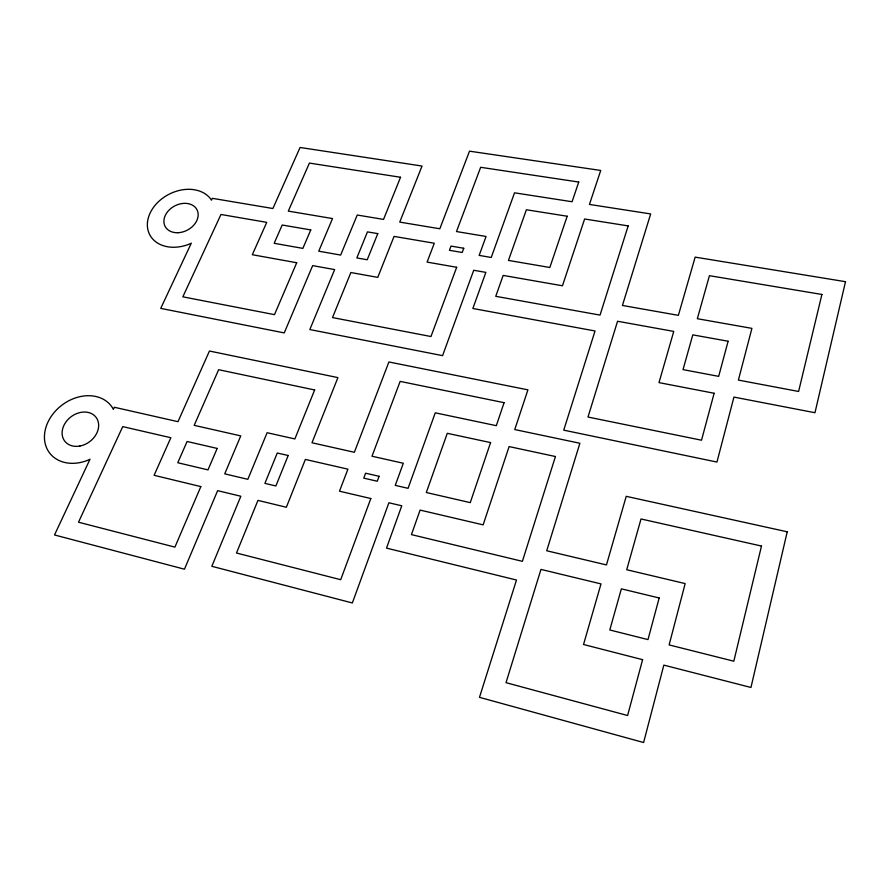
<?xml version="1.0" encoding="UTF-8"?>
<svg xmlns="http://www.w3.org/2000/svg" width="890" height="890" viewBox="0 0 890 890"><rect width="100%" height="100%" fill="white"/><g stroke="black" fill="none" stroke-linecap="round" stroke-linejoin="round"><path stroke-width="1.33" d="M787.227 531.797L750.96 687.469L663.84 665.119L643.604 742.527L479.488 697.337L516.489 580.024L386.516 548.118L401.768 505.787L388.897 502.772L352.351 602.964L211.831 566.296L240.823 496.253L217.627 490.657L184.464 569.2L54.513 534.957L90.012 459.229L87.721 460.286A38.76 30.627 -37.1 0 1 45.991 446.313A38.76 30.627 -37.1 0 1 66.872 401.835A38.76 30.627 -37.1 0 1 112.429 407.653L113.364 409.411L114.376 407.275L177.989 421.682L209.439 351.027L337.911 377.605L311.99 442.775L354.365 452.287L388.897 361.974L527.926 389.853L514.754 429.559L579.891 443.264L546.716 550.765L606.457 564.928L626.226 496.331L787.227 531.797M845.5 281.685L814.973 412.726L733.939 397.085L716.951 462.055L563.748 430.159L595.032 330.969L472.857 308.485L485.862 272.385L473.725 270.26L442.575 355.644L309.82 329.556L334.64 269.592L312.657 265.62L284.244 332.916L160.734 308.385L191.294 243.181L189.169 244.16A35.433 26.911 -27.8 0 1 149.197 233.636A35.433 26.911 -27.8 0 1 167.242 195.21A35.433 26.911 -27.8 0 1 210.507 198.715L211.453 200.183L212.332 198.325L272.896 208.516L300.075 147.473L422.038 166.041L399.743 222.1L439.827 228.774L469.508 151.167L600.728 170.446L589.447 204.433L650.679 213.934L622.433 305.448L678.38 315.349L695.157 257.132L845.5 281.685M761.484 546.048L733.827 661.203L669.124 644.916L685.167 583.584L626.727 569.734L641.011 518.97L761.484 546.048M821.904 294.457L798.608 391.466L738.389 380.086L751.917 328.366L697.337 318.709L709.441 275.678L821.904 294.457M642.602 659.668L627.595 715.527L506.01 682.674L540.964 569.4L600.995 583.907L583.529 644.505L642.602 659.668M659.167 597.969L647.987 639.598L609.784 629.975L621.365 588.835L659.167 597.969M714.136 393.258L701.531 440.216L587.99 417.043L617.56 321.257L673.752 331.414L659 382.622L714.136 393.258M728.109 341.237L718.675 376.359L683.019 369.617L692.798 334.863L728.109 341.237M555.438 456.526L522.385 561.334L411.436 534.612L420.102 510.092L483.137 524.866L509.102 446.58L555.438 456.526M628.173 225.904L600.038 315.105L495.752 296.314L503.15 275.411L562.458 285.779L584.619 218.996L628.173 225.904M490.579 442.597L470.265 502.628L426.321 492.515L447.281 433.308L490.579 442.597M504.085 402.68L496.309 425.676L435.266 412.827L408.065 488.321L395.249 485.373L403.315 463.256L371.998 456.236L400.144 381.398L504.085 402.68M567.175 216.226L549.831 267.49L508.457 260.414L526.379 209.762L567.175 216.226M578.745 182.049L572.07 201.741L514.531 192.819L491.236 257.466L479.154 255.397L486.062 236.473L456.492 231.545L480.656 167.298L578.745 182.049M370.83 498.534L340.703 579.702L236.495 553.024L257.955 500.391L286.357 507.255L305.37 459.429L347.912 469.164L339.491 491.191L370.83 498.534M379.096 476.295L377.249 481.234L363.765 478.13L365.612 473.213L379.096 476.295M456.681 267.278L430.971 336.531L332.504 317.574L350.882 272.529L377.761 277.38L394.059 236.395L434.298 243.248L427.089 262.105L456.681 267.278M463.746 248.254L462.177 252.482L449.439 250.301L451.019 246.085L463.746 248.254M288.182 455.502L275.878 485.973L264.897 483.37L277.28 453.01L288.182 455.502M314.648 389.965L294.868 438.937L267.122 432.718L247.832 479.321L224.725 473.847L240.756 435.889L194.187 425.342L218.64 369.706L314.648 389.965M377.783 233.625L367.225 259.769L356.834 257.933L367.459 231.878L377.783 233.625M400.545 177.266L383.523 219.407L357.235 215.024L340.659 255.074L318.742 251.191L332.526 218.562L288.304 211.119L309.409 163.081L400.545 177.266M200.84 486.596L174.907 547.128L78.498 522.207L122.742 426.622L170.835 437.724L154.104 475.305L200.84 486.596M217.182 448.426L207.993 469.887L177.766 462.733L187.1 441.484L217.182 448.426M296.715 262.739L274.487 314.648L182.839 296.826L220.965 214.479L266.733 222.355L252.326 254.718L296.715 262.739M310.777 229.932L302.867 248.388L274.165 243.304L282.197 225.014L310.777 229.932M79.9 446.024A19.669 15.542 -37.1 0 0 96.443 417.855A19.669 15.542 -37.1 0 0 64.792 423.729A19.669 15.542 -37.1 0 0 79.9 446.024M177.889 232.724A17.989 13.65 -27.8 0 0 197.202 210.162A17.989 13.65 -27.8 0 0 168.032 211.208A17.989 13.65 -27.8 0 0 177.889 232.724"/></g></svg>
